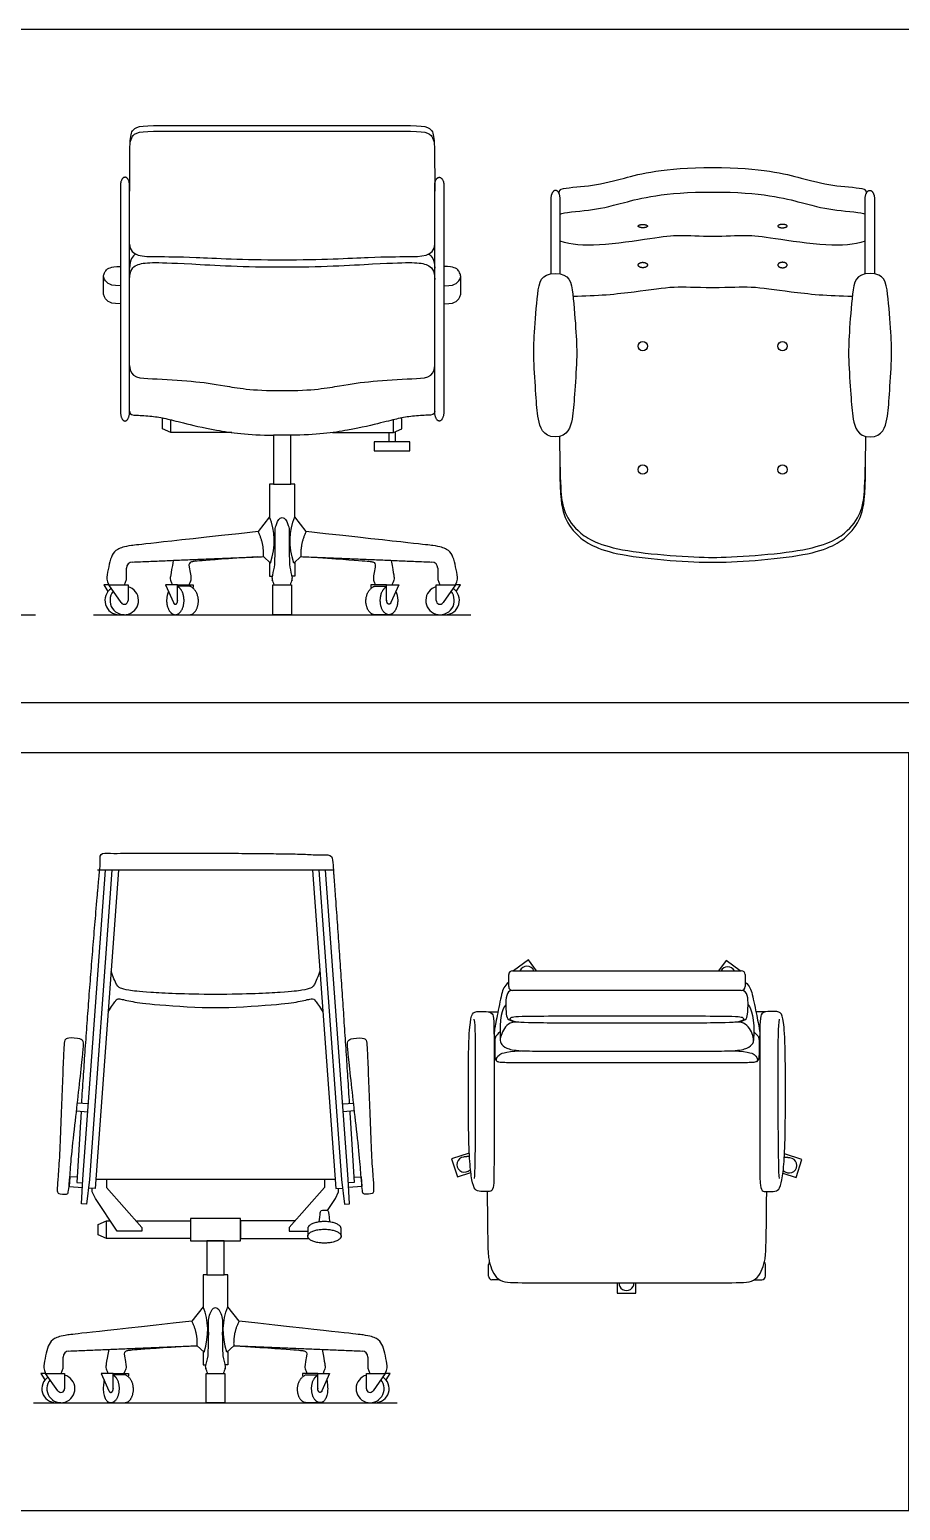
# Model space of a CAD drawing. Header units: millimetres. Extents: x 0.03 to 5.49, y -0.37 to 7.69.
# Drawn here: x 1.866 to 3.508, y 3.121 to 5.914 of the extents above; entities that cross this region are included whole.
import ezdxf

# ---------------------------------------------------------------- set-up
doc = ezdxf.new("R2010")
doc.units = ezdxf.units.MM
for name, color, linetype, true_color in [('AG-DIAGRAM', 7, 'Continuous', 0xfecc66), ('AG-FURNITURE', 7, 'Continuous', 0x66ccff), ('X-VPRT', 6, 'Continuous', 0xff00ff)]:
    doc.layers.add(name, color=color, linetype=linetype, true_color=true_color)

msp = doc.modelspace()

# ---------------------------------------------------------------- linework, layer by layer
at = {"layer": 'AG-DIAGRAM'}
for points in [[(1.1655, 4.8105), (1.8767, 4.8105)], [(1.9864, 4.8105), (2.6976, 4.8105)], [(1.8733, 3.3241), (2.5591, 3.3241)]]:
    msp.add_lwpolyline(points, dxfattribs=at)
at = {"layer": 'AG-FURNITURE'}
for p, q in [((2.0149, 4.8669), (2.0446, 4.8669)), ((2.0446, 4.8669), (2.0485, 4.8771)), ((2.6354, 4.8771), (2.6393, 4.8669)), ((2.6393, 4.8669), (2.669, 4.8669)), ((2.1449, 4.8378), (2.1449, 4.8372)), ((2.539, 4.8378), (2.539, 4.8372)), ((1.9764, 3.8878), (1.9559, 3.8893)), ((2.4561, 3.8878), (2.4766, 3.8893)), ((1.9543, 3.8744), (1.9753, 3.8728)), ((2.4782, 3.8744), (2.4572, 3.8728)), ((1.925, 3.3794), (1.9288, 3.3894)), ((2.5036, 3.3894), (2.5075, 3.3794)), ((1.8959, 3.3794), (1.925, 3.3794)), ((2.5075, 3.3794), (2.5365, 3.3794)), ((2.0233, 3.3508), (2.0233, 3.3502)), ((2.4092, 3.3508), (2.4092, 3.3502))]:
    msp.add_line(p, q, dxfattribs=at)
for points in [[(2.0052, 5.4152), (2.0052, 5.4492)], [(2.6787, 5.4152), (2.6787, 5.4492)], [(2.1322, 5.1541), (2.116, 5.1612), (2.116, 5.1709), (2.116, 5.1806), (2.1181, 5.1814)], [(2.2472, 5.1541), (2.1322, 5.1541), (2.1322, 5.1782)], [(2.4368, 5.1541), (2.5517, 5.1541), (2.5517, 5.1782)], [(2.5517, 5.1541), (2.5679, 5.1612), (2.5679, 5.1709), (2.5679, 5.1806), (2.5658, 5.1814)], [(2.555, 5.1556), (2.555, 5.1369), (2.5435, 5.1369), (2.5435, 5.1541)], [(2.3255, 5.0567), (2.3183, 5.0567), (2.3183, 4.9954), (2.2965, 4.9675)], [(2.3874, 4.9675), (2.3656, 4.9954), (2.3656, 5.0567), (2.3584, 5.0567)], [(2.3069, 4.9202), (2.3198, 4.9076)], [(2.3771, 4.9202), (2.3641, 4.9076)], [(2.3179, 4.9094), (2.3179, 4.8833), (2.3238, 4.8833)], [(2.366, 4.9094), (2.366, 4.8833), (2.3601, 4.8833)], [(2.0149, 4.8669), (2.0054, 4.8669), (2.0135, 4.8543)], [(2.0384, 4.8334), (2.0149, 4.8669)], [(2.0446, 4.8669), (2.0514, 4.8669), (2.0514, 4.8375)], [(2.1449, 4.8372), (2.1449, 4.8669), (2.1221, 4.8669)], [(2.1221, 4.8669), (2.1368, 4.8334)], [(2.1449, 4.8669), (2.1744, 4.8669), (2.1744, 4.862)], [(2.1677, 4.8644), (2.1449, 4.8644)], [(2.539, 4.8669), (2.5095, 4.8669), (2.5095, 4.862)], [(2.5163, 4.8644), (2.539, 4.8644)], [(2.539, 4.8372), (2.539, 4.8669), (2.5618, 4.8669)], [(2.5618, 4.8669), (2.5471, 4.8334)], [(2.6325, 4.8375), (2.6325, 4.8669), (2.6393, 4.8669)], [(2.669, 4.8669), (2.6455, 4.8334)], [(2.6704, 4.8543), (2.6785, 4.8669), (2.669, 4.8669)], [(2.0442, 4.8105), (2.0346, 4.8105)], [(2.1405, 4.8105), (2.1677, 4.8105)], [(2.5434, 4.8105), (2.5163, 4.8105)], [(2.6397, 4.8105), (2.6494, 4.8105)], [(2.021, 4.3284), (1.9784, 3.745), (1.9728, 3.6989), (1.9638, 3.6994), (1.966, 3.7459), (2.0086, 4.3284)], [(2.0335, 4.3284), (1.9896, 3.7279), (1.9765, 3.729)], [(2.399, 4.3284), (2.4429, 3.7279), (2.456, 3.729)], [(2.4114, 4.3284), (2.4541, 3.745), (2.4596, 3.6989), (2.4687, 3.6994), (2.4664, 3.7459), (2.4239, 4.3284)], [(2.8215, 4.1388), (2.8066, 4.1593), (2.7784, 4.1388)], [(3.2059, 4.1388), (3.1792, 4.1583), (3.1651, 4.1388)], [(2.7312, 4.0614), (2.7488, 4.0614)], [(3.2531, 4.0614), (3.2355, 4.0614)], [(1.9603, 3.8317), (1.9546, 3.7393), (1.9657, 3.7387)], [(2.4721, 3.8317), (2.4779, 3.7393), (2.4668, 3.7387)], [(2.6949, 3.7951), (2.6616, 3.7843), (2.6726, 3.7504), (2.6978, 3.7585)], [(3.2863, 3.7568), (3.3112, 3.7487), (3.3222, 3.7826), (3.2894, 3.7933)], [(1.9552, 3.7493), (1.9415, 3.7504), (1.94, 3.7319), (1.9653, 3.7299)], [(2.0104, 3.7459), (2.0104, 3.7298), (2.0772, 3.6544), (2.0772, 3.6478), (2.0309, 3.6478), (1.99, 3.7095), (1.9839, 3.7221), (1.9839, 3.7283)], [(1.991, 3.7459), (2.2162, 3.7459), (2.4415, 3.7459)], [(2.422, 3.7459), (2.422, 3.7298), (2.3553, 3.6544), (2.3553, 3.6478), (2.3902, 3.6478)], [(2.4773, 3.7493), (2.4909, 3.7504), (2.4924, 3.7319), (2.4672, 3.7299)], [(2.4272, 3.6865), (2.4425, 3.7095), (2.4485, 3.7221), (2.4485, 3.7283)], [(2.0108, 3.6341), (1.9949, 3.641), (1.9949, 3.6505), (1.9949, 3.66), (2.0108, 3.6669)], [(2.0661, 3.6669), (2.1692, 3.6669), (2.1692, 3.6341), (2.0108, 3.6341), (2.0108, 3.6669), (2.0183, 3.6669)], [(2.3664, 3.6669), (2.2633, 3.6669), (2.2633, 3.6341), (2.3917, 3.6341)], [(2.3902, 3.6526), (2.3902, 3.6382)], [(2.4531, 3.6382), (2.4531, 3.6526)], [(2.2002, 3.5652), (2.1931, 3.5652), (2.1931, 3.5052), (2.1718, 3.4779)], [(2.2607, 3.4779), (2.2394, 3.5052), (2.2394, 3.5652), (2.2323, 3.5652)], [(2.9735, 3.5505), (2.9735, 3.5305), (3.0091, 3.5305), (3.0091, 3.5505)], [(2.1819, 3.4315), (2.1946, 3.4192)], [(2.1927, 3.421), (2.1927, 3.3954), (2.1984, 3.3954)], [(2.2398, 3.421), (2.2398, 3.3954), (2.234, 3.3954)], [(2.2506, 3.4315), (2.2379, 3.4192)], [(1.8959, 3.3794), (1.8866, 3.3794), (1.8946, 3.367)], [(1.9189, 3.3465), (1.8959, 3.3794)], [(1.925, 3.3794), (1.9317, 3.3794), (1.9317, 3.3505)], [(2.0233, 3.3502), (2.0233, 3.3794), (2.0009, 3.3794)], [(2.0009, 3.3794), (2.0153, 3.3465)], [(2.0233, 3.3794), (2.0521, 3.3794), (2.0521, 3.3746)], [(2.0455, 3.3769), (2.0233, 3.3769)], [(2.4092, 3.3794), (2.3804, 3.3794), (2.3804, 3.3746)], [(2.3869, 3.3769), (2.4092, 3.3769)], [(2.4092, 3.3502), (2.4092, 3.3794), (2.4315, 3.3794)], [(2.4315, 3.3794), (2.4171, 3.3465)], [(2.5008, 3.3505), (2.5008, 3.3794), (2.5075, 3.3794)], [(2.5365, 3.3794), (2.5136, 3.3465)], [(2.5379, 3.367), (2.5458, 3.3794), (2.5365, 3.3794)], [(1.9247, 3.3241), (1.9152, 3.3241)], [(2.0189, 3.3241), (2.0455, 3.3241)], [(2.4136, 3.3241), (2.3869, 3.3241)], [(2.5078, 3.3241), (2.5173, 3.3241)]]:
    msp.add_lwpolyline(points, dxfattribs=at)
for points in [[(2.3255, 5.0567), (2.3584, 5.0567), (2.3584, 5.1491), (2.3255, 5.1491)], [(2.583, 5.1196), (2.583, 5.1369), (2.5155, 5.1369), (2.5155, 5.1196)], [(2.3242, 4.8669), (2.3597, 4.8669), (2.3597, 4.8105), (2.3242, 4.8105)], [(2.1692, 3.6292), (2.2633, 3.6292), (2.2633, 3.6718), (2.1692, 3.6718)], [(2.2002, 3.5652), (2.2323, 3.5652), (2.2323, 3.6292), (2.2002, 3.6292)], [(2.1989, 3.3794), (2.2336, 3.3794), (2.2336, 3.3241), (2.1989, 3.3241)]]:
    msp.add_lwpolyline(points, close=True, dxfattribs=at)
for centre in [(3.0221, 5.3171), (3.2856, 5.3171), (3.0221, 5.0844), (3.2856, 5.0844)]:
    msp.add_circle(centre, 0.00877, dxfattribs=at)
for centre, radius, start, end in [((2.06, 4.8984), 0.0115, 92.3761, 180), ((2.6239, 4.8984), 0.0115, 0, 87.6239), ((2.0442, 4.8375), 0.0269, 140.3338, 74.5903), ((2.3282, 4.8786), 0.00529, 167.2906, 201.7732), ((2.3558, 4.8786), 0.00529, 338.2268, 12.7094), ((2.6397, 4.8375), 0.0269, 105.4097, 39.6662), ((2.0346, 4.8375), 0.0269, 123.2245, 270.0035), ((2.0442, 4.8375), 0.00715, 214.9241, 360), ((2.6397, 4.8375), 0.00715, 180, 325.0759), ((2.6494, 4.8375), 0.0269, 269.9965, 56.7755), ((2.7764, 4.1316), 0.0072, 90, 180), ((2.8036, 4.1331), 0.0143, 23.6069, 156.3931), ((3.1822, 4.1321), 0.0143, 28.1785, 151.8215), ((3.2079, 4.1316), 0.0072, 0, 90), ((2.7764, 4.109), 0.0072, 180, 270), ((3.2079, 4.109), 0.0072, 270, 360), ((2.6856, 3.7733), 0.0143, 94.8799, 301.1201), ((3.2982, 3.7717), 0.0143, 238.8799, 85.1201), ((2.7376, 3.5849), 0.00654, 136.3864, 180), ((3.2467, 3.5849), 0.00654, 0, 43.6136), ((2.7376, 3.5627), 0.00654, 180, 270), ((2.9913, 3.55), 0.0143, 177.8753, 2.1247), ((3.2467, 3.5627), 0.00654, 270, 0), ((1.9401, 3.4102), 0.0113, 92.3761, 180), ((2.4924, 3.4102), 0.0113, 0, 87.6239), ((2.2027, 3.3907), 0.00518, 167.2906, 201.7732), ((2.2298, 3.3907), 0.00518, 338.2268, 12.7094), ((1.9152, 3.3505), 0.0264, 123.2245, 270.0035), ((1.9247, 3.3505), 0.0264, 140.3338, 74.5903), ((2.5078, 3.3505), 0.0264, 105.4097, 39.6662), ((2.5173, 3.3505), 0.0264, 269.9965, 56.7755), ((1.9247, 3.3505), 0.007, 214.9241, 360), ((2.5078, 3.3505), 0.007, 180, 325.0759)]:
    msp.add_arc(centre, radius, start, end, dxfattribs=at)
for points, degree in [([(2.0544, 5.6199), (2.0544, 5.6993), (2.0537, 5.7334), (2.096, 5.7334), (2.2579, 5.7334), (2.342, 5.7334)], 3), ([(2.342, 5.7334), (2.4261, 5.7334), (2.5879, 5.7334), (2.6302, 5.7334), (2.6296, 5.6993), (2.6296, 5.6199)], 3), ([(2.0544, 5.6093), (2.0544, 5.6129), (2.0544, 5.6165), (2.0544, 5.6199)], 3), ([(2.6296, 5.6199), (2.6296, 5.6165), (2.6296, 5.6129), (2.6296, 5.6093)], 3), ([(2.8644, 5.6047), (2.8641, 5.6116), (2.8684, 5.6133)], 2), ([(2.8662, 5.5662), (2.8726, 5.57), (2.9245, 5.5724), (2.9738, 5.5842), (3.0606, 5.6079), (3.1539, 5.6079)], 3), ([(3.1539, 5.6079), (3.2471, 5.6079), (3.334, 5.5842), (3.3832, 5.5724), (3.4351, 5.57), (3.4415, 5.5662)], 3), ([(3.4393, 5.6133), (3.4436, 5.6116), (3.4433, 5.6047)], 2), ([(2.0543, 5.5096), (2.0543, 5.486), (2.1082, 5.486), (2.1626, 5.486), (2.2672, 5.4801), (2.342, 5.4801)], 3), ([(2.342, 5.4801), (2.4167, 5.4801), (2.5213, 5.486), (2.5757, 5.486), (2.6296, 5.486), (2.6296, 5.5096)], 3), ([(3.1539, 5.524), (3.1293, 5.524), (3.0897, 5.5273), (3.0478, 5.5215), (2.9323, 5.5043), (2.8872, 5.5081), (2.8662, 5.5154)], 3), ([(3.4415, 5.5154), (3.4206, 5.5081), (3.3754, 5.5043), (3.2599, 5.5215), (3.218, 5.5273), (3.1784, 5.524), (3.1539, 5.524)], 3), ([(2.0661, 5.4906), (2.0595, 5.4872), (2.0543, 5.4813), (2.0543, 5.4644)], 3), ([(2.6178, 5.4906), (2.6244, 5.4872), (2.6296, 5.4813), (2.6296, 5.4644)], 3), ([(2.0543, 5.443), (2.0543, 5.4612), (2.0665, 5.4721), (2.0918, 5.4756), (2.1506, 5.4736), (2.2727, 5.4665), (2.342, 5.4665)], 3), ([(2.342, 5.4665), (2.4113, 5.4665), (2.5333, 5.4736), (2.5921, 5.4756), (2.6174, 5.4721), (2.6296, 5.4612), (2.6296, 5.443)], 3), ([(2.857, 5.1458), (2.8329, 5.147), (2.8231, 5.1817), (2.8211, 5.2201), (2.8155, 5.2969), (2.8172, 5.3355), (2.8235, 5.4216), (2.8296, 5.4542), (2.857, 5.4542)], 3), ([(2.857, 5.4542), (2.8844, 5.4542), (2.8905, 5.4216), (2.8968, 5.3355), (2.8984, 5.2969), (2.8928, 5.2201), (2.8908, 5.1817), (2.8811, 5.147), (2.857, 5.1458)], 3), ([(3.4507, 5.4542), (3.4233, 5.4542), (3.4172, 5.4216), (3.4109, 5.3355), (3.4093, 5.2969), (3.4149, 5.2201), (3.4169, 5.1817), (3.4267, 5.147), (3.4507, 5.1458)], 3), ([(3.4507, 5.1458), (3.4748, 5.147), (3.4846, 5.1817), (3.4866, 5.2201), (3.4922, 5.2969), (3.4905, 5.3355), (3.4842, 5.4216), (3.4781, 5.4542), (3.4507, 5.4542)], 3), ([(2.8904, 5.4117), (2.9351, 5.4117), (3.0138, 5.42), (3.0842, 5.4316), (3.119, 5.4279), (3.1539, 5.4279)], 3), ([(3.1539, 5.4279), (3.1887, 5.4279), (3.2235, 5.4316), (3.2939, 5.42), (3.3726, 5.4117), (3.4173, 5.4117)], 3), ([(2.0543, 5.2806), (2.0543, 5.2566), (2.0938, 5.2566), (2.1751, 5.2514), (2.2295, 5.2436), (2.2833, 5.2332), (2.342, 5.2332)], 3), ([(2.342, 5.2332), (2.4007, 5.2332), (2.4544, 5.2436), (2.5089, 5.2514), (2.5901, 5.2566), (2.6296, 5.2566), (2.6296, 5.2806)], 3), ([(2.0543, 5.1947), (2.0543, 5.1872), (2.065, 5.1871), (2.097, 5.1853), (2.1224, 5.181), (2.1506, 5.1734), (2.2122, 5.1586), (2.2782, 5.1492), (2.3255, 5.1491)], 3), ([(2.6296, 5.1947), (2.6296, 5.1872), (2.619, 5.1871), (2.587, 5.1853), (2.5615, 5.181), (2.5333, 5.1734), (2.4717, 5.1586), (2.4058, 5.1492), (2.3584, 5.1491)], 3), ([(2.3198, 4.9076), (2.3304, 4.9405), (2.3287, 4.9676), (2.3183, 4.9954)], 3), ([(2.3641, 4.9076), (2.3536, 4.9405), (2.3552, 4.9676), (2.3656, 4.9954)], 3), ([(2.2965, 4.9675), (2.0911, 4.9444), (2.0511, 4.9413), (2.03, 4.9344), (2.0209, 4.924), (2.0158, 4.9066), (2.0115, 4.8844), (2.0107, 4.8755), (2.0149, 4.8669)], 3), ([(2.3069, 4.9202), (2.3079, 4.9457), (2.2965, 4.9675)], 2), ([(2.3874, 4.9675), (2.3761, 4.9457), (2.3771, 4.9202)], 2), ([(2.669, 4.8669), (2.6732, 4.8755), (2.6725, 4.8844), (2.6681, 4.9066), (2.6631, 4.924), (2.654, 4.9344), (2.6329, 4.9413), (2.5928, 4.9444), (2.3874, 4.9675)], 3), ([(2.0596, 4.9099), (2.1832, 4.9151), (2.3069, 4.9202)], 2), ([(2.3771, 4.9202), (2.5007, 4.9151), (2.6244, 4.9099)], 2), ([(2.0485, 4.8771), (2.0485, 4.8878), (2.0485, 4.8984)], 2), ([(2.1367, 4.9131), (2.1312, 4.8846), (2.1304, 4.8772), (2.1321, 4.8732), (2.135, 4.8669)], 3), ([(2.323, 4.8797), (2.3245, 4.8866), (2.3261, 4.8935), (2.3277, 4.9004)], 3), ([(2.3563, 4.9004), (2.3578, 4.8935), (2.3594, 4.8866), (2.3609, 4.8797)], 3), ([(2.5473, 4.9131), (2.5528, 4.8846), (2.5536, 4.8772), (2.5518, 4.8732), (2.549, 4.8669)], 3), ([(2.6354, 4.8984), (2.6354, 4.8878), (2.6354, 4.8771)], 2), ([(2.3271, 4.8669), (2.3258, 4.8702), (2.3245, 4.8734), (2.3232, 4.8766)], 3), ([(2.3607, 4.8766), (2.3594, 4.8734), (2.3581, 4.8702), (2.3568, 4.8669)], 3), ([(2.2162, 4.0943), (2.156, 4.0943), (2.0806, 4.0986), (2.0508, 4.1017), (2.0349, 4.1068), (2.0312, 4.1093), (2.0251, 4.1219), (2.0196, 4.1382)], 3), ([(2.4129, 4.1382), (2.4074, 4.1219), (2.4013, 4.1093), (2.3976, 4.1068), (2.3816, 4.1017), (2.3519, 4.0986), (2.2765, 4.0943), (2.2162, 4.0943)], 3), ([(2.7764, 4.1388), (2.9922, 4.1388), (3.2079, 4.1388)], 2), ([(2.7692, 4.1173), (2.7602, 4.1097), (2.7567, 4.0999), (2.7466, 4.0508), (2.7415, 4.0234), (2.7414, 4.016), (2.7435, 4.0113)], 3), ([(2.7692, 4.109), (2.7692, 4.1203), (2.7692, 4.1316)], 2), ([(3.2151, 4.1316), (3.2151, 4.1203), (3.2151, 4.109)], 2), ([(3.2151, 4.1173), (3.2242, 4.1097), (3.2276, 4.0999), (3.2378, 4.0508), (3.2429, 4.0234), (3.243, 4.016), (3.2409, 4.0113)], 3), ([(2.014, 4.0616), (2.0204, 4.0715), (2.029, 4.0841), (2.0321, 4.0874), (2.0586, 4.0804), (2.0943, 4.0752), (2.1858, 4.0694), (2.2162, 4.0694)], 3), ([(2.2162, 4.0694), (2.2466, 4.0694), (2.3381, 4.0752), (2.3738, 4.0804), (2.4003, 4.0874), (2.4034, 4.0841), (2.4121, 4.0715), (2.4185, 4.0616)], 3), ([(2.7764, 4.1018), (2.7638, 4.1018), (2.7638, 4.0685), (2.7643, 4.0527), (2.7696, 4.0438), (2.7974, 4.0407), (2.892, 4.0407), (2.9922, 4.0407)], 3), ([(3.2079, 4.1018), (2.9922, 4.1018), (2.7764, 4.1018)], 2), ([(2.9922, 4.0407), (3.0923, 4.0407), (3.187, 4.0407), (3.2148, 4.0438), (3.22, 4.0527), (3.2206, 4.0685), (3.2206, 4.1018), (3.2079, 4.1018)], 3), ([(2.7227, 4.0621), (2.7105, 4.0621), (2.7015, 4.0621), (2.6967, 4.0465), (2.693, 3.9996), (2.693, 3.8513), (2.6947, 3.7867), (2.6985, 3.7493), (2.7036, 3.7265), (2.7119, 3.7223), (2.7286, 3.7222), (2.7384, 3.7222), (2.7415, 3.736), (2.7415, 3.7676), (2.7415, 4.0359), (2.7415, 4.0621), (2.7271, 4.0621), (2.7227, 4.0621)], 3), ([(2.7639, 4.0747), (2.757, 4.0667), (2.7513, 4.0509), (2.7532, 4.0076)], 3), ([(2.7796, 4.0432), (2.7703, 4.0462), (2.7729, 4.0505), (2.7792, 4.0537), (2.8783, 4.0537), (2.9922, 4.0537)], 3), ([(2.9922, 4.0537), (3.1061, 4.0537), (3.2051, 4.0537), (3.2114, 4.0505), (3.214, 4.0462), (3.2047, 4.0432)], 3), ([(3.2205, 4.0747), (3.2274, 4.0667), (3.233, 4.0509), (3.2311, 4.0076)], 3), ([(3.2617, 4.0621), (3.2738, 4.0621), (3.2828, 4.0621), (3.2876, 4.0465), (3.2913, 3.9996), (3.2913, 3.8513), (3.2896, 3.7867), (3.2858, 3.7493), (3.2807, 3.7265), (3.2725, 3.7223), (3.2557, 3.7222), (3.246, 3.7222), (3.2429, 3.736), (3.2429, 3.7676), (3.2429, 4.0359), (3.2429, 4.0621), (3.2572, 4.0621), (3.2617, 4.0621)], 3), ([(2.7048, 3.7472), (2.7068, 3.7689), (2.7068, 3.9941), (2.7068, 4.0334), (2.7042, 4.0478)], 3), ([(2.7529, 4.0235), (2.743, 4.0155), (2.743, 4.0079), (2.743, 3.9787), (2.743, 3.9709), (2.748, 3.9674)], 3), ([(3.2315, 4.0235), (3.2413, 4.0155), (3.2413, 4.0079), (3.2413, 3.9787), (3.2413, 3.9709), (3.2364, 3.9674)], 3), ([(3.2796, 3.7472), (3.2775, 3.7689), (3.2775, 3.9941), (3.2775, 4.0334), (3.2801, 4.0478)], 3), ([(1.95, 4.0118), (1.9406, 4.0126), (1.9333, 4.0111), (1.931, 4.0055), (1.9295, 3.9802), (1.9273, 3.9196), (1.9245, 3.8594), (1.9225, 3.7888), (1.9189, 3.7488), (1.9177, 3.7272), (1.918, 3.7193), (1.9207, 3.7181), (1.9279, 3.7175)], 3), ([(1.9279, 3.7175), (1.9352, 3.717), (1.938, 3.7178), (1.9395, 3.7256), (1.9415, 3.7471), (1.944, 3.7872), (1.9526, 3.8573), (1.9588, 3.9173), (1.9657, 3.9775), (1.9679, 4.0027), (1.9665, 4.0086), (1.9595, 4.0111), (1.95, 4.0118)], 3), ([(2.5045, 3.7175), (2.4973, 3.717), (2.4944, 3.7178), (2.493, 3.7256), (2.4909, 3.7471), (2.4885, 3.7872), (2.4799, 3.8573), (2.4737, 3.9173), (2.4668, 3.9775), (2.4645, 4.0027), (2.466, 4.0086), (2.473, 4.0111), (2.4824, 4.0118)], 3), ([(2.4824, 4.0118), (2.4919, 4.0126), (2.4992, 4.0111), (2.5015, 4.0055), (2.503, 3.9802), (2.5052, 3.9196), (2.508, 3.8594), (2.51, 3.7888), (2.5135, 3.7488), (2.5147, 3.7272), (2.5144, 3.7193), (2.5117, 3.7181), (2.5045, 3.7175)], 3), ([(2.9922, 3.965), (2.7724, 3.965), (2.7523, 3.9657), (2.7479, 3.9669), (2.7446, 3.9708), (2.7494, 3.9797), (2.7593, 3.9861), (2.7921, 3.9881)], 3), ([(3.1922, 3.9881), (3.225, 3.9861), (3.235, 3.9797), (3.2397, 3.9708), (3.2365, 3.9669), (3.232, 3.9657), (3.2119, 3.965), (2.9922, 3.965)], 3), ([(1.963, 3.8737), (1.9617, 3.8527), (1.9603, 3.8317)], 2), ([(2.4695, 3.8737), (2.4708, 3.8527), (2.4721, 3.8317)], 2), ([(2.6952, 3.7888), (2.6901, 3.7881), (2.6844, 3.7876)], 2), ([(3.2994, 3.786), (3.2939, 3.7864), (3.289, 3.7871)], 2), ([(2.693, 3.761), (2.6952, 3.7623), (2.6972, 3.7635)], 2), ([(3.2869, 3.7617), (3.2888, 3.7606), (3.2908, 3.7594)], 2), ([(2.7286, 3.7222), (2.7296, 3.6134), (2.7301, 3.5922), (2.746, 3.5505), (2.784, 3.5505), (2.8505, 3.5505), (2.9922, 3.5505)], 3), ([(2.9922, 3.5505), (3.1338, 3.5505), (3.2003, 3.5505), (3.2383, 3.5505), (3.2542, 3.5922), (3.2548, 3.6134), (3.2557, 3.7222)], 3), ([(2.7311, 3.5627), (2.7311, 3.5738), (2.7311, 3.5849)], 2), ([(3.2532, 3.5627), (3.2532, 3.5738), (3.2532, 3.5849)], 2), ([(2.7516, 3.5561), (2.7446, 3.5561), (2.7376, 3.5561)], 2), ([(3.2327, 3.5561), (3.2397, 3.5561), (3.2467, 3.5561)], 2), ([(2.1946, 3.4192), (2.2049, 3.4514), (2.2033, 3.478), (2.1931, 3.5052)], 3), ([(2.2379, 3.4192), (2.2276, 3.4514), (2.2292, 3.478), (2.2394, 3.5052)], 3), ([(2.1718, 3.4779), (1.9705, 3.4553), (1.9313, 3.4522), (1.9107, 3.4455), (1.9017, 3.4352), (1.8968, 3.4182), (1.8925, 3.3965), (1.8918, 3.3877), (1.8959, 3.3794)], 3), ([(2.1819, 3.4315), (2.1828, 3.4565), (2.1718, 3.4779)], 2), ([(2.2607, 3.4779), (2.2496, 3.4565), (2.2506, 3.4315)], 2), ([(2.5365, 3.3794), (2.5407, 3.3877), (2.5399, 3.3965), (2.5356, 3.4182), (2.5307, 3.4352), (2.5218, 3.4455), (2.5011, 3.4522), (2.4619, 3.4553), (2.2607, 3.4779)], 3), ([(1.9288, 3.3894), (1.9288, 3.3998), (1.9288, 3.4102)], 2), ([(1.9396, 3.4215), (2.0607, 3.4265), (2.1819, 3.4315)], 2), ([(2.0152, 3.4246), (2.0098, 3.3966), (2.009, 3.3894), (2.0107, 3.3855), (2.0135, 3.3794)], 3), ([(2.1977, 3.3919), (2.1992, 3.3986), (2.2007, 3.4054), (2.2022, 3.4122)], 3), ([(2.2302, 3.4122), (2.2318, 3.4054), (2.2333, 3.3986), (2.2348, 3.3919)], 3), ([(2.2506, 3.4315), (2.3717, 3.4265), (2.4928, 3.4215)], 2), ([(2.4173, 3.4246), (2.4227, 3.3966), (2.4235, 3.3894), (2.4218, 3.3855), (2.419, 3.3794)], 3), ([(2.5036, 3.4102), (2.5036, 3.3998), (2.5036, 3.3894)], 2), ([(2.2017, 3.3794), (2.2004, 3.3825), (2.1992, 3.3857), (2.1979, 3.3888)], 3), ([(2.2346, 3.3888), (2.2333, 3.3857), (2.2321, 3.3825), (2.2308, 3.3794)], 3)]:
    msp.add_open_spline(points, degree=degree, dxfattribs=at)
for points, degree, knots in [([(2.0552, 5.7017), (2.0579, 5.7101), (2.0647, 5.7228), (2.096, 5.7228), (2.2579, 5.7228), (2.342, 5.7228)], 3, [-0.9909519, -0.9909519, -0.9909519, -0.9909519, -0.8922293, -0.4461146, 0, 0, 0, 0]), ([(2.342, 5.7228), (2.4261, 5.7228), (2.5879, 5.7228), (2.6192, 5.7228), (2.626, 5.7101), (2.6287, 5.7017)], 3, [0, 0, 0, 0, 0.4461146, 0.8922293, 0.9909519, 0.9909519, 0.9909519, 0.9909519]), ([(2.8684, 5.6133), (2.8773, 5.6164), (2.926, 5.6188), (2.9738, 5.6303), (3.0606, 5.654), (3.1539, 5.654)], 3, [-0.9477746, -0.9477746, -0.9477746, -0.9477746, -0.6514663, -0.3257332, 0, 0, 0, 0]), ([(3.1539, 5.654), (3.2471, 5.654), (3.334, 5.6303), (3.3817, 5.6188), (3.4304, 5.6164), (3.4393, 5.6133)], 3, [0, 0, 0, 0, 0.3257332, 0.6514663, 0.9477746, 0.9477746, 0.9477746, 0.9477746]), ([(2.0369, 5.4307), (2.0217, 5.4312), (2.0122, 5.4354), (2.0049, 5.4454), (2.0051, 5.4516), (2.009, 5.46), (2.0158, 5.4657), (2.0268, 5.4673), (2.0368, 5.4673)], 3, [0.0074249, 0.0074249, 0.0074249, 0.0074249, 0.0512615, 0.1025229, 0.1537844, 0.2050458, 0.2563073, 0.3075688, 0.3075688, 0.3075688, 0.3075688]), ([(2.647, 5.4307), (2.6622, 5.4312), (2.6718, 5.4354), (2.679, 5.4454), (2.6788, 5.4516), (2.6749, 5.46), (2.6681, 5.4657), (2.6572, 5.4673), (2.6471, 5.4673)], 3, [0.0074249, 0.0074249, 0.0074249, 0.0074249, 0.0512615, 0.1025229, 0.1537844, 0.2050458, 0.2563073, 0.3075688, 0.3075688, 0.3075688, 0.3075688]), ([(2.0369, 5.3967), (2.0217, 5.3972), (2.0122, 5.4014), (2.0074, 5.4079), (2.0052, 5.4152)], 3, [0.1408117, 0.1408117, 0.1408117, 0.1408117, 0.1988753, 0.2667736, 0.2667736, 0.2667736, 0.2667736]), ([(2.647, 5.3967), (2.6622, 5.3972), (2.6718, 5.4014), (2.6765, 5.4079), (2.6787, 5.4152)], 3, [0.1408117, 0.1408117, 0.1408117, 0.1408117, 0.1988753, 0.2667736, 0.2667736, 0.2667736, 0.2667736]), ([(2.8651, 5.147), (2.8656, 5.0405), (2.8725, 5.0045), (2.8936, 4.9704), (2.9536, 4.9288), (3.1153, 4.9187), (3.1539, 4.9187)], 3, [-1.602163, -1.602163, -1.602163, -1.602163, -1.22645, -0.817633, -0.408817, 0, 0, 0, 0]), ([(3.1539, 4.9187), (3.1924, 4.9187), (3.3541, 4.9288), (3.4142, 4.9704), (3.4353, 5.0045), (3.4421, 5.0405), (3.4426, 5.147)], 3, [0, 0, 0, 0, 0.408817, 0.817633, 1.22645, 1.602163, 1.602163, 1.602163, 1.602163]), ([(2.8658, 5.0897), (2.8656, 5.0312), (2.8725, 4.9952), (2.8936, 4.9611), (2.9536, 4.9194), (3.1153, 4.9094), (3.1539, 4.9094)], 3, [-1.602163, -1.602163, -1.602163, -1.602163, -1.22645, -0.817633, -0.408817, 0, 0, 0, 0]), ([(3.1539, 4.9094), (3.1924, 4.9094), (3.3541, 4.9194), (3.4142, 4.9611), (3.4353, 4.9952), (3.4421, 5.0312), (3.4419, 5.0897)], 3, [0, 0, 0, 0, 0.408817, 0.817633, 1.22645, 1.602163, 1.602163, 1.602163, 1.602163]), ([(2.3277, 4.9004), (2.3284, 4.9136), (2.3292, 4.946), (2.3282, 4.9717), (2.3305, 4.9806), (2.3368, 4.9938), (2.342, 4.9938), (2.3472, 4.9938), (2.3534, 4.9806), (2.3557, 4.9717), (2.3547, 4.946), (2.3555, 4.9136), (2.3563, 4.9004)], 3, [0.116274, 0.116274, 0.116274, 0.116274, 0.1997813, 0.2832885, 0.3667958, 0.4503031, 0.4503031, 0.4503031, 0.5338103, 0.6173176, 0.7008248, 0.7843321, 0.7843321, 0.7843321, 0.7843321]), ([(2.2947, 4.9197), (2.18, 4.9119), (2.1694, 4.9108), (2.1653, 4.907), (2.1666, 4.9001)], 3, [-0.4604577, -0.4604577, -0.4604577, -0.4604577, -0.2302288, 0, 0, 0, 0]), ([(2.3892, 4.9197), (2.5039, 4.9119), (2.5145, 4.9108), (2.5186, 4.907), (2.5173, 4.9001)], 3, [-0.4604577, -0.4604577, -0.4604577, -0.4604577, -0.2302288, 0, 0, 0, 0]), ([(2.1666, 4.9001), (2.1698, 4.8833), (2.1703, 4.8769), (2.1687, 4.8732), (2.1658, 4.8669)], 3, [0, 0, 0, 0, 0.0653371, 0.1448473, 0.1448473, 0.1448473, 0.1448473]), ([(2.5173, 4.9001), (2.5142, 4.8833), (2.5136, 4.8769), (2.5152, 4.8732), (2.5181, 4.8669)], 3, [0, 0, 0, 0, 0.0653371, 0.1448473, 0.1448473, 0.1448473, 0.1448473]), ([(1.9639, 3.8887), (1.9788, 4.1225), (2.0006, 4.3605), (2.0512, 4.3605), (2.2155, 4.3605)], 2, [-1.961441, -1.961441, -1.961441, -0.343927, -0.343927, 0, 0, 0]), ([(2.2155, 4.3605), (2.3813, 4.3605), (2.4366, 4.3561), (2.4537, 4.1225), (2.4685, 3.8887)], 2, [0, 0, 0, 0.368042, 0.368042, 1.961441, 1.961441, 1.961441]), ([(2.217, 4.3284), (2.1974, 4.3284), (2.1613, 4.3284), (2.0497, 4.3284), (1.9939, 4.3284)], 3, [0, 0, 0, 0, 0.429452, 1.184059, 1.184059, 1.184059, 1.184059]), ([(2.4386, 4.3284), (2.3828, 4.3284), (2.2712, 4.3284), (2.235, 4.3284), (2.217, 4.3284)], 3, [-1.184059, -1.184059, -1.184059, -1.184059, -0.429452, 0, 0, 0, 0]), ([(2.7885, 4.0422), (2.7776, 4.0425), (2.7669, 4.0386), (2.7588, 4.0274), (2.7528, 4.0127), (2.753, 4.0017), (2.764, 3.9924), (2.7854, 3.9872), (2.8317, 3.9872), (2.9922, 3.9872)], 3, [-1.042436, -1.042436, -1.042436, -1.042436, -0.915472, -0.762893, -0.610314, -0.457736, -0.305157, -0.152579, 0, 0, 0, 0]), ([(2.9922, 3.9872), (3.1526, 3.9872), (3.199, 3.9872), (3.2203, 3.9924), (3.2313, 4.0017), (3.2315, 4.0127), (3.2256, 4.0274), (3.2175, 4.0386), (3.2067, 4.0425), (3.1958, 4.0422)], 3, [0, 0, 0, 0, 0.152579, 0.305157, 0.457736, 0.610314, 0.762893, 0.915472, 1.042436, 1.042436, 1.042436, 1.042436]), ([(2.412, 3.6651), (2.4136, 3.6797), (2.4137, 3.6846), (2.4156, 3.6873), (2.4217, 3.6873)], 3, [-0.1111424, -0.1111424, -0.1111424, -0.1111424, -0.0584982, 0, 0, 0, 0]), ([(2.4217, 3.6873), (2.4277, 3.6873), (2.4296, 3.6846), (2.4297, 3.6797), (2.4313, 3.6651)], 3, [0, 0, 0, 0, 0.0584982, 0.1111424, 0.1111424, 0.1111424, 0.1111424]), ([(2.2022, 3.4122), (2.203, 3.4251), (2.2037, 3.4568), (2.2028, 3.482), (2.205, 3.4907), (2.2112, 3.5036), (2.2162, 3.5036), (2.2213, 3.5036), (2.2275, 3.4907), (2.2297, 3.482), (2.2288, 3.4568), (2.2295, 3.4251), (2.2302, 3.4122)], 3, [0.116274, 0.116274, 0.116274, 0.116274, 0.1997813, 0.2832885, 0.3667958, 0.4503031, 0.4503031, 0.4503031, 0.5338103, 0.6173176, 0.7008248, 0.7843321, 0.7843321, 0.7843321, 0.7843321]), ([(2.1699, 3.431), (2.0576, 3.4234), (2.0472, 3.4223), (2.0432, 3.4186), (2.0445, 3.4118)], 3, [-0.4604577, -0.4604577, -0.4604577, -0.4604577, -0.2302288, 0, 0, 0, 0]), ([(2.0445, 3.4118), (2.0476, 3.3954), (2.0481, 3.3891), (2.0466, 3.3855), (2.0437, 3.3794)], 3, [0, 0, 0, 0, 0.0653371, 0.1448473, 0.1448473, 0.1448473, 0.1448473]), ([(2.2625, 3.431), (2.3748, 3.4234), (2.3852, 3.4223), (2.3892, 3.4186), (2.388, 3.4118)], 3, [-0.4604577, -0.4604577, -0.4604577, -0.4604577, -0.2302288, 0, 0, 0, 0]), ([(2.388, 3.4118), (2.3849, 3.3954), (2.3844, 3.3891), (2.3859, 3.3855), (2.3887, 3.3794)], 3, [0, 0, 0, 0, 0.0653371, 0.1448473, 0.1448473, 0.1448473, 0.1448473])]:
    msp.add_open_spline(points, degree=degree, knots=knots, dxfattribs=at)
for points, weights, knots in [([(2.0543, 5.3908), (2.0543, 5.5421), (2.0543, 5.6199), (2.0543, 5.6357), (2.0456, 5.6357), (2.0369, 5.6357), (2.0369, 5.6199), (2.0369, 5.5697), (2.0369, 5.3908)], [1, 1, 1, 0.707106781187, 1, 0.707106781187, 1, 1, 1], [3.891968, 3.891968, 3.891968, 4.377592, 4.377592, 4.423113, 4.423113, 4.468634, 4.468634, 4.954257, 4.954257, 4.954257]), ([(2.6296, 5.3908), (2.6296, 5.5421), (2.6296, 5.6199), (2.6296, 5.6357), (2.6383, 5.6357), (2.647, 5.6357), (2.647, 5.6199), (2.647, 5.5697), (2.647, 5.3908)], [1, 1, 1, 0.707106781187, 1, 0.707106781187, 1, 1, 1], [3.891968, 3.891968, 3.891968, 4.377592, 4.377592, 4.423113, 4.423113, 4.468634, 4.468634, 4.954257, 4.954257, 4.954257]), ([(2.8662, 5.4534), (2.8662, 5.5417), (2.8662, 5.5952), (2.8662, 5.611), (2.8575, 5.611), (2.8488, 5.611), (2.8488, 5.5952), (2.8488, 5.5586), (2.8488, 5.4536)], [1, 1, 1, 0.707106781187, 1, 0.707106781187, 1, 1, 1], [4.0435998, 4.0435998, 4.0435998, 4.3775916, 4.3775916, 4.4231127, 4.4231127, 4.4686339, 4.4686339, 4.82265, 4.82265, 4.82265]), ([(3.4415, 5.4534), (3.4415, 5.5417), (3.4415, 5.5952), (3.4415, 5.611), (3.4502, 5.611), (3.4589, 5.611), (3.4589, 5.5952), (3.4589, 5.5586), (3.4589, 5.4536)], [1, 1, 1, 0.707106781187, 1, 0.707106781187, 1, 1, 1], [4.0435998, 4.0435998, 4.0435998, 4.3775916, 4.3775916, 4.4231127, 4.4231127, 4.4686339, 4.4686339, 4.82265, 4.82265, 4.82265]), ([(3.0309, 5.5437), (3.0309, 5.5468), (3.0221, 5.5468), (3.0134, 5.5468), (3.0134, 5.5437), (3.0134, 5.5405), (3.0221, 5.5405), (3.0309, 5.5405), (3.0309, 5.5437)], [1, 0.707106781187, 1, 0.707106781187, 1, 0.707106781187, 1, 0.707106781187, 1], [0, 0, 0, 0.0459023, 0.0459023, 0.0918046, 0.0918046, 0.1377069, 0.1377069, 0.1836092, 0.1836092, 0.1836092]), ([(3.2768, 5.5437), (3.2768, 5.5468), (3.2856, 5.5468), (3.2943, 5.5468), (3.2943, 5.5437), (3.2943, 5.5405), (3.2856, 5.5405), (3.2768, 5.5405), (3.2768, 5.5437)], [1, 0.707106781187, 1, 0.707106781187, 1, 0.707106781187, 1, 0.707106781187, 1], [0, 0, 0, 0.0459023, 0.0459023, 0.0918046, 0.0918046, 0.1377069, 0.1377069, 0.1836092, 0.1836092, 0.1836092]), ([(3.0309, 5.4702), (3.0309, 5.4753), (3.0221, 5.4753), (3.0134, 5.4753), (3.0134, 5.4702), (3.0134, 5.4651), (3.0221, 5.4651), (3.0309, 5.4651), (3.0309, 5.4702)], [1, 0.707106781187, 1, 0.707106781187, 1, 0.707106781187, 1, 0.707106781187, 1], [0, 0, 0, 0.0459023, 0.0459023, 0.0918046, 0.0918046, 0.1377069, 0.1377069, 0.1836092, 0.1836092, 0.1836092]), ([(3.2768, 5.4702), (3.2768, 5.4753), (3.2856, 5.4753), (3.2943, 5.4753), (3.2943, 5.4702), (3.2943, 5.4651), (3.2856, 5.4651), (3.2768, 5.4651), (3.2768, 5.4702)], [1, 0.707106781187, 1, 0.707106781187, 1, 0.707106781187, 1, 0.707106781187, 1], [0, 0, 0, 0.0459023, 0.0459023, 0.0918046, 0.0918046, 0.1377069, 0.1377069, 0.1836092, 0.1836092, 0.1836092]), ([(2.0369, 5.3908), (2.0369, 5.3058), (2.0369, 5.1947), (2.0369, 5.1759), (2.0456, 5.1759), (2.0543, 5.1759), (2.0543, 5.1947), (2.0543, 5.3058), (2.0543, 5.3908)], [1, 1, 1, 0.707106781187, 1, 0.707106781187, 1, 1, 1], [3.1305047, 3.1305047, 3.1305047, 3.4657153, 3.4657153, 3.5112365, 3.5112365, 3.5567576, 3.5567576, 3.8919682, 3.8919682, 3.8919682]), ([(2.647, 5.3908), (2.647, 5.3058), (2.647, 5.1947), (2.647, 5.1759), (2.6383, 5.1759), (2.6296, 5.1759), (2.6296, 5.1947), (2.6296, 5.3058), (2.6296, 5.3908)], [1, 1, 1, 0.707106781187, 1, 0.707106781187, 1, 1, 1], [3.1305047, 3.1305047, 3.1305047, 3.4657153, 3.4657153, 3.5112365, 3.5112365, 3.5567576, 3.5567576, 3.8919682, 3.8919682, 3.8919682]), ([(2.1277, 4.8543), (2.1256, 4.85), (2.1247, 4.8446), (2.1203, 4.8187), (2.1361, 4.8115), (2.1519, 4.8044), (2.1563, 4.8303), (2.1607, 4.8562), (2.1448, 4.8634)], [0.884920443178, 0.921329481496, 1, 0.707106781187, 1, 0.707106781187, 1, 0.707106781187, 1], [0.1030067, 0.1030067, 0.1030067, 0.1408346, 0.1408346, 0.2816691, 0.2816691, 0.4225037, 0.4225037, 0.5633382, 0.5633382, 0.5633382]), ([(2.1677, 4.8105), (2.1802, 4.8105), (2.1835, 4.8303), (2.1879, 4.8562), (2.1677, 4.8644)], [0.913096946813, 0.760172707792, 1, 0.707106781187, 0.91309691623], [0.0905984, 0.0905984, 0.0905984, 0.217404, 0.217404, 0.3722675, 0.3722675, 0.3722675]), ([(2.5163, 4.8105), (2.5038, 4.8105), (2.5004, 4.8303), (2.4961, 4.8562), (2.5163, 4.8644)], [0.913096946813, 0.760172707792, 1, 0.707106781187, 0.91309691623], [0.0905984, 0.0905984, 0.0905984, 0.217404, 0.217404, 0.3722675, 0.3722675, 0.3722675]), ([(2.5563, 4.8543), (2.5584, 4.85), (2.5593, 4.8446), (2.5636, 4.8187), (2.5478, 4.8115), (2.532, 4.8044), (2.5276, 4.8303), (2.5233, 4.8562), (2.5391, 4.8634)], [0.884920443178, 0.921329481496, 1, 0.707106781187, 1, 0.707106781187, 1, 0.707106781187, 1], [0.1030067, 0.1030067, 0.1030067, 0.1408346, 0.1408346, 0.2816691, 0.2816691, 0.4225037, 0.4225037, 0.5633382, 0.5633382, 0.5633382]), ([(2.1368, 4.8334), (2.1382, 4.8303), (2.1405, 4.8303), (2.1449, 4.8303), (2.1449, 4.8375), (2.1449, 4.8376), (2.1449, 4.8378)], [0.859945112385, 0.822958521993, 1, 0.707106781187, 1, 0.99128401408, 0.983086772915], [0.12218197, 0.12218197, 0.12218197, 0.14473313, 0.14473313, 0.18204123, 0.18204123, 0.18315146, 0.18315146, 0.18315146]), ([(2.5471, 4.8334), (2.5458, 4.8303), (2.5434, 4.8303), (2.539, 4.8303), (2.539, 4.8375), (2.539, 4.8376), (2.539, 4.8378)], [0.859945112385, 0.822958521993, 1, 0.707106781187, 1, 0.99128401408, 0.983086772915], [0.12218197, 0.12218197, 0.12218197, 0.14473313, 0.14473313, 0.18204123, 0.18204123, 0.18315146, 0.18315146, 0.18315146]), ([(2.4531, 3.6526), (2.4531, 3.6657), (2.4217, 3.6657), (2.3902, 3.6657), (2.3902, 3.6526)], [0.999468610527, 0.707106781187, 1, 0.707106781187, 0.999468611602], [0, 0, 0, 0.0699888, 0.0699888, 0.1399775, 0.1399775, 0.1399775]), ([(2.4217, 3.6251), (2.4531, 3.6251), (2.4531, 3.6382), (2.4531, 3.6513), (2.4217, 3.6513), (2.3902, 3.6513), (2.3902, 3.6382), (2.3902, 3.6251), (2.4217, 3.6251)], [1, 0.707106781187, 1, 0.707106781187, 1, 0.707106781187, 1, 0.707106781187, 1], [0, 0, 0, 0.0699253, 0.0699253, 0.1398506, 0.1398506, 0.2097758, 0.2097758, 0.2797011, 0.2797011, 0.2797011]), ([(2.0064, 3.367), (1.9991, 3.3321), (2.0146, 3.3251), (2.0301, 3.3181), (2.0344, 3.3435), (2.0387, 3.3689), (2.0232, 3.3759)], [0.884920443178, 0.707106781187, 1, 0.707106781187, 1, 0.707106781187, 1], [0.1030067, 0.1030067, 0.1030067, 0.2564505, 0.2564505, 0.4098944, 0.4098944, 0.5633382, 0.5633382, 0.5633382]), ([(2.0455, 3.3241), (2.0578, 3.3241), (2.061, 3.3435), (2.0653, 3.3689), (2.0455, 3.3769)], [0.913096946813, 0.760172707792, 1, 0.707106781187, 0.91309691623], [0.0905984, 0.0905984, 0.0905984, 0.217404, 0.217404, 0.3722675, 0.3722675, 0.3722675]), ([(2.3869, 3.3241), (2.3747, 3.3241), (2.3714, 3.3435), (2.3672, 3.3689), (2.3869, 3.3769)], [0.913096946813, 0.760172707792, 1, 0.707106781187, 0.91309691623], [0.0905984, 0.0905984, 0.0905984, 0.217404, 0.217404, 0.3722675, 0.3722675, 0.3722675]), ([(2.4261, 3.367), (2.4333, 3.3321), (2.4178, 3.3251), (2.4023, 3.3181), (2.3981, 3.3435), (2.3938, 3.3689), (2.4093, 3.3759)], [0.884920443178, 0.707106781187, 1, 0.707106781187, 1, 0.707106781187, 1], [0.1030067, 0.1030067, 0.1030067, 0.2564505, 0.2564505, 0.4098944, 0.4098944, 0.5633382, 0.5633382, 0.5633382]), ([(2.0153, 3.3465), (2.0166, 3.3435), (2.0189, 3.3435), (2.0233, 3.3435), (2.0233, 3.3505), (2.0233, 3.3506), (2.0233, 3.3508)], [0.859945112385, 0.822958521993, 1, 0.707106781187, 1, 0.99128401408, 0.983086772915], [0.12218197, 0.12218197, 0.12218197, 0.14473313, 0.14473313, 0.18204123, 0.18204123, 0.18315146, 0.18315146, 0.18315146]), ([(2.4171, 3.3465), (2.4158, 3.3435), (2.4136, 3.3435), (2.4092, 3.3435), (2.4092, 3.3505), (2.4092, 3.3506), (2.4092, 3.3508)], [0.859945112385, 0.822958521993, 1, 0.707106781187, 1, 0.99128401408, 0.983086772915], [0.12218197, 0.12218197, 0.12218197, 0.14473313, 0.14473313, 0.18204123, 0.18204123, 0.18315146, 0.18315146, 0.18315146])]:
    msp.add_rational_spline(points, weights, degree=2, knots=knots, dxfattribs=at)
at = {"layer": 'X-VPRT'}
for points in [[(0.026, 5.9143), (0.026, 4.6449), (3.6568, 4.6449), (3.6568, 5.9143)], [(0.026, 4.5497), (0.026, 3.1209), (3.5241, 3.1209), (3.5241, 4.5497)]]:
    msp.add_lwpolyline(points, close=True, dxfattribs=at)

doc.saveas('drawing.dxf')
